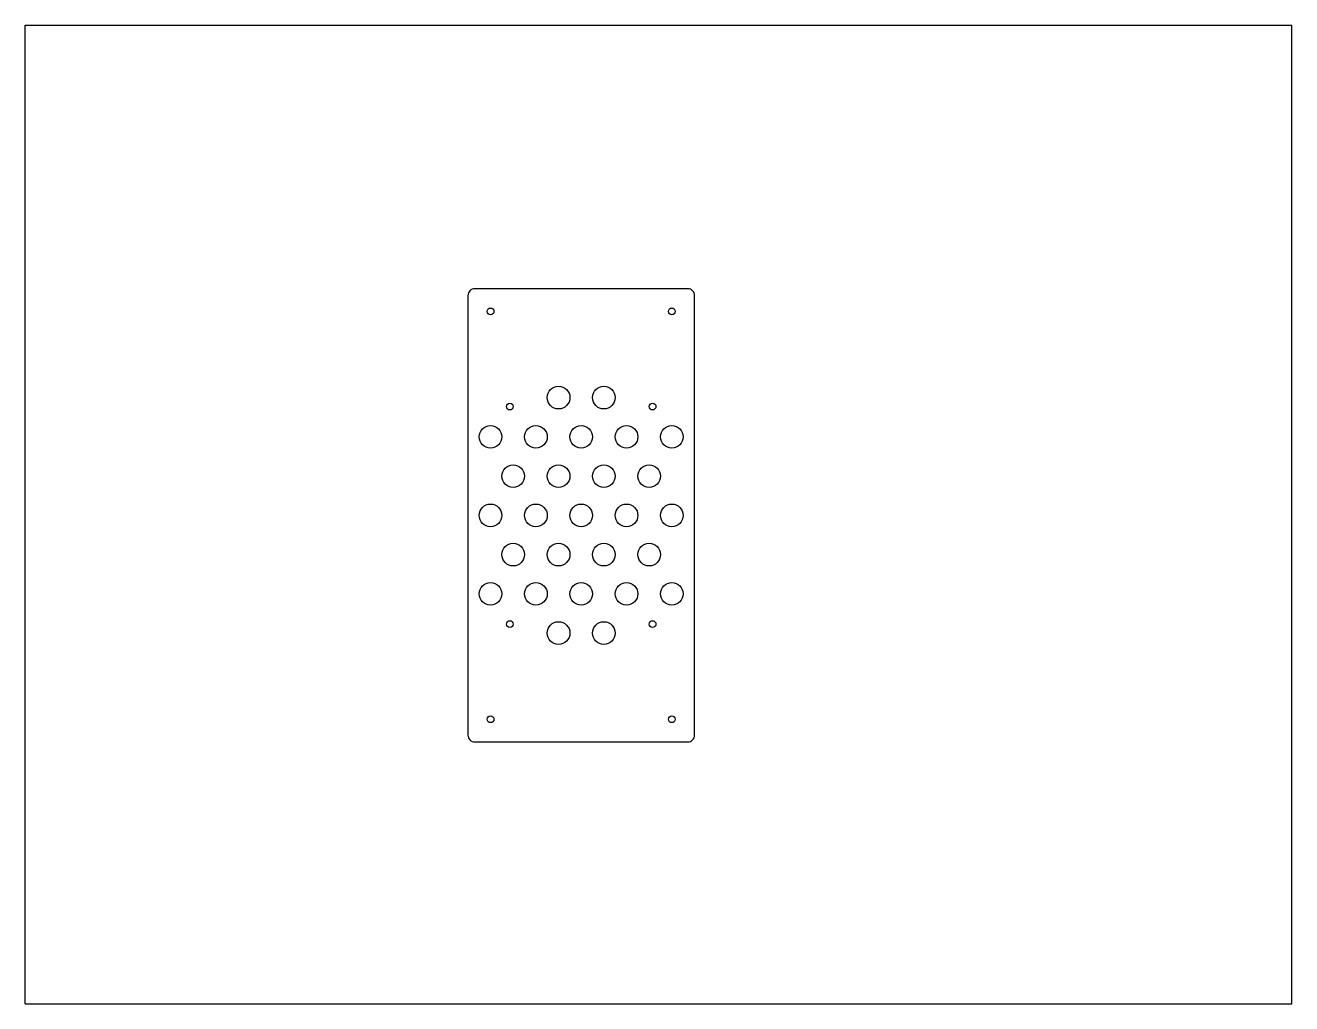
# Model space of a CAD drawing. Header units: inches. Extents: x 0 to 22, y 0 to 17.
import ezdxf

# ---------------------------------------------------------------- set-up
doc = ezdxf.new("R2010")
doc.units = ezdxf.units.IN
doc.header["$LTSCALE"] = 1.21
doc.header["$MEASUREMENT"] = 0
doc.layers.get('0').update_dxf_attribs({"linetype": 'CONTINUOUS'})
doc.layers.add('02___PRT_ALL_AXES', color=7, linetype='CONTINUOUS')

msp = doc.modelspace()

# ---------------------------------------------------------------- linework, layer by layer
at = {"color": 7, "linetype": 'Continuous'}
for p, q in [((0, 0), (0, 17)), ((0, 17), (22, 17)), ((22, 0), (22, 17)), ((0, 0), (22, 0))]:
    msp.add_line(p, q, dxfattribs=at)
msp.add_lwpolyline([(11.508, 12.422), (7.807, 12.422, 0.414214), (7.689, 12.304), (7.689, 4.666, 0.414214), (7.807, 4.548), (11.508, 4.548, 0.414214), (11.626, 4.666), (11.626, 12.304, 0.414214)], format="xyb", close=True, dxfattribs=at)
at = {"layer": '02___PRT_ALL_AXES', "color": 7, "linetype": 'Continuous'}
for centre, radius in [((8.082, 12.029), 0.0591), ((11.232, 12.029), 0.0591), ((9.264, 10.531), 0.197), ((10.051, 10.531), 0.197), ((8.417, 10.375), 0.0591), ((10.897, 10.375), 0.0591), ((8.082, 9.849), 0.197), ((8.87, 9.849), 0.197), ((9.657, 9.849), 0.197), ((10.445, 9.849), 0.197), ((11.232, 9.849), 0.197), ((8.476, 9.167), 0.197), ((9.264, 9.167), 0.197), ((10.051, 9.167), 0.197), ((10.838, 9.167), 0.197), ((8.082, 8.485), 0.197), ((8.87, 8.485), 0.197), ((9.657, 8.485), 0.197), ((10.445, 8.485), 0.197), ((11.232, 8.485), 0.197), ((8.476, 7.803), 0.197), ((9.264, 7.803), 0.197), ((10.051, 7.803), 0.197), ((10.838, 7.803), 0.197), ((8.082, 7.121), 0.197), ((8.87, 7.121), 0.197), ((9.657, 7.121), 0.197), ((10.445, 7.121), 0.197), ((11.232, 7.121), 0.197), ((8.417, 6.595), 0.0591), ((9.264, 6.44), 0.197), ((10.051, 6.44), 0.197), ((10.897, 6.595), 0.0591), ((8.082, 4.942), 0.0591), ((11.232, 4.942), 0.0591)]:
    msp.add_circle(centre, radius, dxfattribs=at)

doc.saveas('drawing.dxf')
